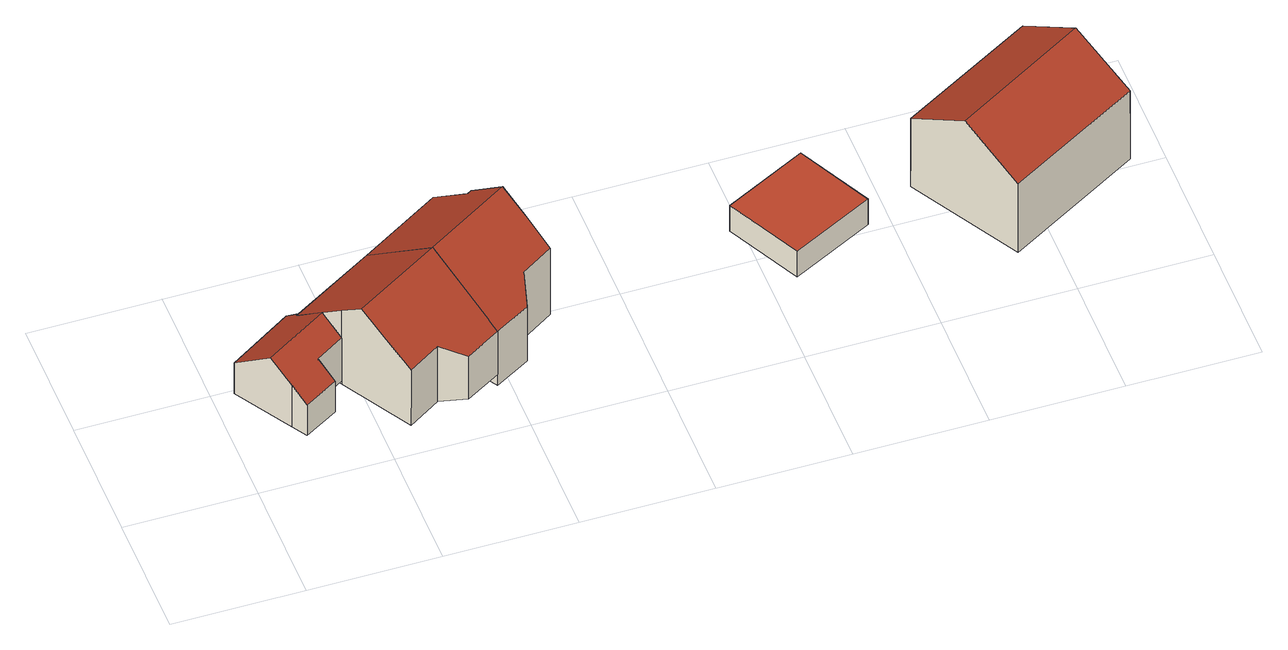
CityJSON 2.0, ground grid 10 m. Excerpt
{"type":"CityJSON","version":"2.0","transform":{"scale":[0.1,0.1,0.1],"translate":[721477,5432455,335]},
"CityObjects":{
"building1":{"type":"Building","attributes":{"Gemeindeschluessel":"09375199","HoeheDach":"343.920","HoeheGrund":"338.310","Methode":"2000","NiedrigsteTraufeDesGebaeudes":"341.334","Geometrietyp2DReferenz":"3000","measuredHeight":5.61,"function":"31001_2000","roofType":"3100"},"geometry":[{"type":"Solid","lod":"2","boundaries":[[[[0,1,2,3,4,5]],[[6,7,8,9]],[[10,11,12,13]],[[8,7,14,12,11,3,2]],[[0,15,16,1]],[[16,15,17,18,10,13,19,6,9]],[[17,5,4,18]],[[19,14,7,6]],[[15,0,5,17]],[[10,18,4,3,11]],[[13,12,14,19]],[[16,9,8,2,1]]]],"semantics":{"surfaces":[{"type":"RoofSurface","Dachneigung":"51.679","Dachorientierung":"328.162","Flaeche":"23.543","Z_MAX":"5.610","Z_MAX_ASL":"343.920","Z_MIN":"3.030","Z_MIN_ASL":"341.340"},{"type":"WallSurface","Flaeche":"4.680","Z_MAX":"4.073","Z_MAX_ASL":"342.383","Z_MIN":"0.000","Z_MIN_ASL":"338.310"},{"type":"WallSurface","Flaeche":"10.723","Z_MAX":"4.235","Z_MAX_ASL":"342.545","Z_MIN":"0.000","Z_MIN_ASL":"338.310"},{"type":"RoofSurface","Dachneigung":"51.668","Dachorientierung":"148.165","Flaeche":"18.258","Z_MAX":"5.610","Z_MAX_ASL":"343.920","Z_MIN":"3.024","Z_MIN_ASL":"341.334"},{"type":"WallSurface","Flaeche":"17.565","Z_MAX":"3.030","Z_MAX_ASL":"341.340","Z_MIN":"0.000","Z_MIN_ASL":"338.310"},{"type":"GroundSurface","Flaeche":"32.791","Z_MAX":"0.000","Z_MAX_ASL":"338.310","Z_MIN":"0.000","Z_MIN_ASL":"338.310"},{"type":"WallSurface","Flaeche":"0.760","Z_MAX":"3.850","Z_MAX_ASL":"342.160","Z_MIN":"0.000","Z_MIN_ASL":"338.310"},{"type":"WallSurface","Flaeche":"9.071","Z_MAX":"3.032","Z_MAX_ASL":"341.342","Z_MIN":"0.000","Z_MIN_ASL":"338.310"},{"type":"WallSurface","Flaeche":"3.556","Z_MAX":"3.847","Z_MAX_ASL":"342.157","Z_MIN":"0.000","Z_MIN_ASL":"338.310"},{"type":"WallSurface","Flaeche":"19.207","Z_MAX":"5.610","Z_MAX_ASL":"343.920","Z_MIN":"0.000","Z_MIN_ASL":"338.310"},{"type":"WallSurface","Flaeche":"5.556","Z_MAX":"4.235","Z_MAX_ASL":"342.545","Z_MIN":"0.000","Z_MIN_ASL":"338.310"},{"type":"WallSurface","Flaeche":"23.511","Z_MAX":"5.610","Z_MAX_ASL":"343.920","Z_MIN":"0.000","Z_MIN_ASL":"338.310"}],"values":[[0,1,2,3,4,5,6,7,8,9,10,11]]}}]},
"building2":{"type":"Building","attributes":{"Gemeindeschluessel":"09375199","HoeheDach":"346.660","HoeheGrund":"338.040","Methode":"2000","NiedrigsteTraufeDesGebaeudes":"342.222","Geometrietyp2DReferenz":"3000","measuredHeight":8.62,"function":"31001_1000","roofType":"3100"},"address":[{"Country":"Germany","Locality":"Sinzing","ThoroughfareName":"Akazienweg 1a"}],"geometry":[{"type":"Solid","lod":"2","boundaries":[[[[20,21,22,23,24,25]],[[26,25,24,27,5,4]],[[28,22,21,29]],[[30,26,4,31]],[[32,5,27,33]],[[34,20,25,26,30]],[[35,23,22,28]],[[29,21,20,34]],[[33,27,24,23,35]],[[31,4,5,32]],[[33,35,28,29,34,30,31,32]]]],"semantics":{"surfaces":[{"type":"RoofSurface","Dachneigung":"53.005","Dachorientierung":"150.833","Flaeche":"49.260","Z_MAX":"8.620","Z_MAX_ASL":"346.660","Z_MIN":"4.182","Z_MIN_ASL":"342.222"},{"type":"RoofSurface","Dachneigung":"53.005","Dachorientierung":"330.833","Flaeche":"56.021","Z_MAX":"8.620","Z_MAX_ASL":"346.660","Z_MIN":"4.188","Z_MIN_ASL":"342.228"},{"type":"WallSurface","Flaeche":"10.145","Z_MAX":"5.326","Z_MAX_ASL":"343.366","Z_MIN":"-0.000","Z_MIN_ASL":"338.040"},{"type":"WallSurface","Flaeche":"22.734","Z_MAX":"7.199","Z_MAX_ASL":"345.239","Z_MIN":"-0.000","Z_MIN_ASL":"338.040"},{"type":"WallSurface","Flaeche":"30.933","Z_MAX":"4.188","Z_MAX_ASL":"342.228","Z_MIN":"-0.000","Z_MIN_ASL":"338.040"},{"type":"WallSurface","Flaeche":"45.374","Z_MAX":"8.620","Z_MAX_ASL":"346.660","Z_MIN":"-0.000","Z_MIN_ASL":"338.040"},{"type":"WallSurface","Flaeche":"13.259","Z_MAX":"4.185","Z_MAX_ASL":"342.226","Z_MIN":"-0.000","Z_MIN_ASL":"338.040"},{"type":"WallSurface","Flaeche":"15.910","Z_MAX":"5.331","Z_MAX_ASL":"343.371","Z_MIN":"-0.000","Z_MIN_ASL":"338.040"},{"type":"WallSurface","Flaeche":"75.381","Z_MAX":"8.620","Z_MAX_ASL":"346.660","Z_MIN":"-0.000","Z_MIN_ASL":"338.040"},{"type":"WallSurface","Flaeche":"0.826","Z_MAX":"4.191","Z_MAX_ASL":"342.231","Z_MIN":"-0.000","Z_MIN_ASL":"338.040"},{"type":"GroundSurface","Flaeche":"84.087","Z_MAX":"-0.000","Z_MAX_ASL":"338.040","Z_MIN":"-0.000","Z_MIN_ASL":"338.040"}],"values":[[0,1,2,3,4,5,6,7,8,9,10]]}}]},
"building3":{"type":"Building","attributes":{"Gemeindeschluessel":"09375199","HoeheDach":"346.660","HoeheGrund":"336.910","Methode":"2000","NiedrigsteTraufeDesGebaeudes":"342.227","Geometrietyp2DReferenz":"3000","measuredHeight":9.75,"function":"31001_1000","roofType":"3100"},"address":[{"Country":"Germany","Locality":"Sinzing","ThoroughfareName":"Akazienweg 1"}],"geometry":[{"type":"Solid","lod":"2","boundaries":[[[[36,37,38,39]],[[40,41,42,36,39,43,44,45,46]],[[40,47,48,49,41]],[[23,38,37,50,49,48,24]],[[42,50,37,36]],[[43,23,24,27,44]],[[39,38,23,43]],[[24,48,47,51,52,27]],[[41,49,50,42]],[[46,51,47,40]],[[45,52,51,46]],[[44,27,52,45]]]],"semantics":{"surfaces":[{"type":"WallSurface","Flaeche":"12.613","Z_MAX":"6.455","Z_MAX_ASL":"343.365","Z_MIN":"-0.000","Z_MIN_ASL":"336.910"},{"type":"GroundSurface","Flaeche":"82.922","Z_MAX":"-0.000","Z_MAX_ASL":"336.910","Z_MIN":"-0.000","Z_MIN_ASL":"336.910"},{"type":"WallSurface","Flaeche":"42.911","Z_MAX":"9.750","Z_MAX_ASL":"346.660","Z_MIN":"-0.000","Z_MIN_ASL":"336.910"},{"type":"RoofSurface","Dachneigung":"53.026","Dachorientierung":"150.815","Flaeche":"49.139","Z_MAX":"9.750","Z_MAX_ASL":"346.660","Z_MIN":"5.317","Z_MIN_ASL":"342.227"},{"type":"WallSurface","Flaeche":"18.927","Z_MAX":"6.455","Z_MAX_ASL":"343.365","Z_MIN":"-0.000","Z_MIN_ASL":"336.910"},{"type":"WallSurface","Flaeche":"88.705","Z_MAX":"9.750","Z_MAX_ASL":"346.660","Z_MIN":"-0.000","Z_MIN_ASL":"336.910"},{"type":"WallSurface","Flaeche":"16.807","Z_MAX":"5.318","Z_MAX_ASL":"342.228","Z_MIN":"-0.000","Z_MIN_ASL":"336.910"},{"type":"RoofSurface","Dachneigung":"53.026","Dachorientierung":"330.815","Flaeche":"54.657","Z_MAX":"9.750","Z_MAX_ASL":"346.660","Z_MIN":"5.318","Z_MIN_ASL":"342.228"},{"type":"WallSurface","Flaeche":"16.552","Z_MAX":"8.160","Z_MAX_ASL":"345.070","Z_MIN":"-0.000","Z_MIN_ASL":"336.910"},{"type":"WallSurface","Flaeche":"2.924","Z_MAX":"7.680","Z_MAX_ASL":"344.590","Z_MIN":"-0.000","Z_MIN_ASL":"336.910"},{"type":"WallSurface","Flaeche":"20.395","Z_MAX":"7.680","Z_MAX_ASL":"344.590","Z_MIN":"-0.000","Z_MIN_ASL":"336.910"},{"type":"WallSurface","Flaeche":"38.494","Z_MAX":"5.318","Z_MAX_ASL":"342.228","Z_MIN":"-0.000","Z_MIN_ASL":"336.910"}],"values":[[0,1,2,3,4,5,6,7,8,9,10,11]]}}]},
"building4":{"type":"Building","attributes":{"Gemeindeschluessel":"09375199","HoeheDach":"338.169","HoeheGrund":"335.660","Methode":"1000","NiedrigsteTraufeDesGebaeudes":"338.169","Geometrietyp2DReferenz":"3000","measuredHeight":2.51,"function":"31001_2000","roofType":"1000"},"geometry":[{"type":"Solid","lod":"2","boundaries":[[[[53,54,55,56]],[[56,57,58,53]],[[53,58,59,54]],[[54,59,60,55]],[[57,60,59,58]],[[55,60,57,56]]]],"semantics":{"surfaces":[{"type":"GroundSurface","Flaeche":"45.475","Z_MAX":"0.000","Z_MAX_ASL":"335.660","Z_MIN":"0.000","Z_MIN_ASL":"335.660"},{"type":"WallSurface","Flaeche":"16.200","Z_MAX":"2.509","Z_MAX_ASL":"338.169","Z_MIN":"0.000","Z_MIN_ASL":"335.660"},{"type":"WallSurface","Flaeche":"17.695","Z_MAX":"2.509","Z_MAX_ASL":"338.169","Z_MIN":"0.000","Z_MIN_ASL":"335.660"},{"type":"WallSurface","Flaeche":"16.166","Z_MAX":"2.509","Z_MAX_ASL":"338.169","Z_MIN":"0.000","Z_MIN_ASL":"335.660"},{"type":"RoofSurface","Dachneigung":"90.000","Dachorientierung":"-1.000","Flaeche":"45.475","Z_MAX":"2.509","Z_MAX_ASL":"338.169","Z_MIN":"2.509","Z_MIN_ASL":"338.169"},{"type":"WallSurface","Flaeche":"17.684","Z_MAX":"2.509","Z_MAX_ASL":"338.169","Z_MIN":"0.000","Z_MIN_ASL":"335.660"}],"values":[[0,1,2,3,4,5]]}}]},
"building5":{"type":"Building","attributes":{"Gemeindeschluessel":"09375199","HoeheDach":"345.125","HoeheGrund":"335.350","Methode":"1000","NiedrigsteTraufeDesGebaeudes":"342.058","Geometrietyp2DReferenz":"3000","measuredHeight":9.78,"function":"31001_1000","roofType":"3100"},"address":[{"Country":"Germany","Locality":"Sinzing","ThoroughfareName":"Mariaorter Straße 1"}],"geometry":[{"type":"Solid","lod":"2","boundaries":[[[[61,62,63,64]],[[65,61,64,66,67]],[[64,63,68,66]],[[69,68,63,62,70]],[[70,62,61,65]],[[67,66,68,69]],[[69,70,65,67]]]],"semantics":{"surfaces":[{"type":"RoofSurface","Dachneigung":"57.891","Dachorientierung":"152.075","Flaeche":"68.333","Z_MAX":"9.775","Z_MAX_ASL":"345.125","Z_MIN":"6.708","Z_MIN_ASL":"342.058"},{"type":"WallSurface","Flaeche":"80.527","Z_MAX":"9.775","Z_MAX_ASL":"345.125","Z_MIN":"-0.000","Z_MIN_ASL":"335.350"},{"type":"RoofSurface","Dachneigung":"57.892","Dachorientierung":"332.075","Flaeche":"68.426","Z_MAX":"9.775","Z_MAX_ASL":"345.125","Z_MIN":"6.709","Z_MIN_ASL":"342.059"},{"type":"WallSurface","Flaeche":"80.552","Z_MAX":"9.775","Z_MAX_ASL":"345.125","Z_MIN":"-0.000","Z_MIN_ASL":"335.350"},{"type":"WallSurface","Flaeche":"79.408","Z_MAX":"6.710","Z_MAX_ASL":"342.060","Z_MIN":"-0.000","Z_MIN_ASL":"335.350"},{"type":"WallSurface","Flaeche":"79.655","Z_MAX":"6.709","Z_MAX_ASL":"342.059","Z_MIN":"-0.000","Z_MIN_ASL":"335.350"},{"type":"GroundSurface","Flaeche":"115.840","Z_MAX":"-0.000","Z_MAX_ASL":"335.350","Z_MIN":"-0.000","Z_MIN_ASL":"335.350"}],"values":[[0,1,2,3,4,5,6]]}}]}
},
"vertices":[
[56,101,63],[7,70,63],[24,42,89],[72,72,89],[60,91,72],[62,92,72],[41,15,33],[41,15,63],[34,26,74],[34,26,33],[81,57,33],[81,57,75],[59,43,75],[59,43,33],[67,30,63],[56,101,33],[7,70,33],[62,92,33],[60,91,33],[67,30,33],
[113,3,84],[138,19,84],[159,14,72],[186,30,72],[156,80,117],[90,40,117],[81,57,102],[125,130,72],[159,14,30],[138,19,30],[81,57,30],[60,91,30],[62,92,30],[125,130,30],[113,3,30],[186,30,30],
[218,67,19],[218,67,84],[213,46,72],[213,46,19],[206,143,19],[232,102,19],[243,83,19],[186,30,19],[125,130,19],[187,168,19],[203,141,19],[206,143,96],[221,120,117],[232,102,101],[243,83,84],[203,141,96],[187,168,72],
[391,130,7],[454,162,7],[483,104,7],[420,72,7],[420,72,32],[391,130,32],[454,162,32],[483,104,32],
[573,47,71],[676,107,71],[651,149,101],[549,89,101],[573,47,4],[524,132,71],[524,132,4],[627,191,71],[627,191,4],[676,107,4]
]}
